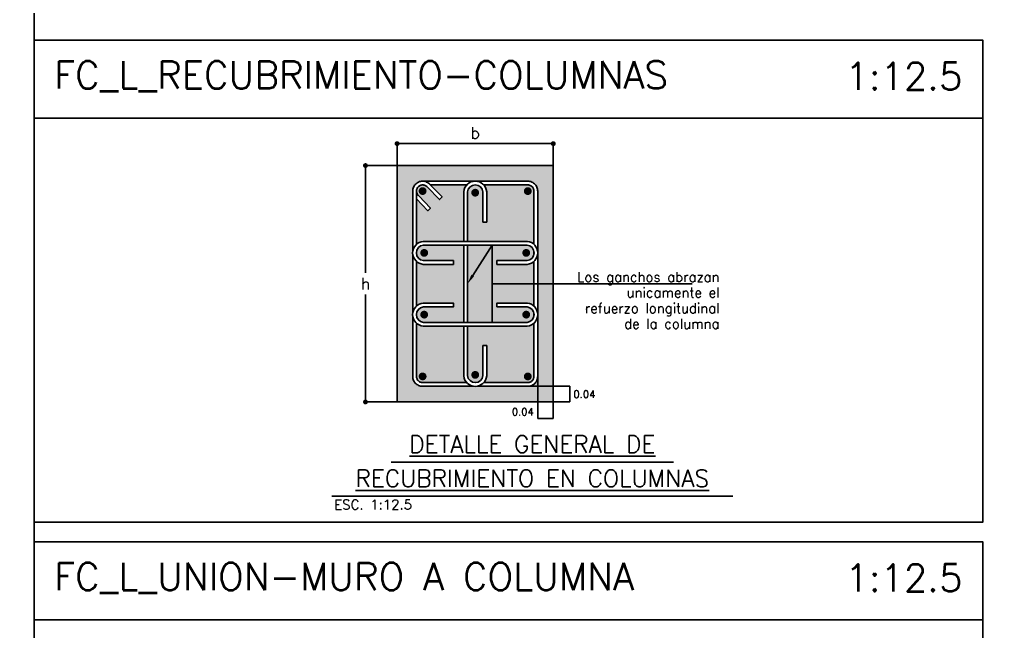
# Model space of a CAD drawing. Header units: millimetres. Extents: x -103 to 209, y -46 to 105.
# Drawn here: x 26.518 to 29.031, y -37.618 to -36.052 of the extents above; entities that cross this region are included whole.
import ezdxf
from ezdxf import colors
from ezdxf.entities.mleader import LeaderData, LeaderLine
from ezdxf.enums import TextEntityAlignment as Align
from ezdxf.math import Vec2, Vec3

# ---------------------------------------------------------------- set-up
doc = ezdxf.new("R2010")
doc.units = ezdxf.units.MM
doc.header["$LTSCALE"] = 0.01
doc.header["$PDMODE"] = 3
for name, color, linetype in [('FC_BORDES', 4, 'Continuous'), ('FC_COTAS', 1, 'Continuous'), ('FC_COTAS @ 12.5', 1, 'Continuous'), ('FC_COTAS @ 25', 1, 'Continuous'), ('FC_HATCH 254', 254, 'Continuous'), ('FC_R-200', 5, 'Continuous'), ('FC_R-80', 11, 'Continuous'), ('FC_REFUERZO 2', 1, 'Continuous')]:
    doc.layers.add(name, color=color, linetype=linetype)
doc.layers.add('FC_HOJA', color=230, linetype='Continuous', plot=False)
doc.layers.add('FC_HOJA @ 20', color=230, linetype='Continuous', plot=False)
doc.styles.add('FC_TEXT', font='romans.shx', dxfattribs={"height": 0.002})
doc.styles.add('FC_TEXT1', font='romans.shx')
doc.dimstyles.new('FC_COTAS', dxfattribs={"dimtxt": 0.0015, "dimasz": 0.001, "dimexe": 0, "dimexo": 0, "dimgap": 0.001, "dimtad": 1, "dimtih": 1, "dimtoh": 1, "dimzin": 0, "dimdsep": 46, "dimtxsty": 'FC_TEXT1', "dimblk": 'DOT', "dimcen": 0.09, "dimclrd": 256, "dimclre": 256, "dimclrt": 256, "dimadec": 0, "dimazin": 0, "dimtfac": 1, "dimtix": 1, "dimtmove": 2, "dimatfit": 3, "dimfxl": 1.002, "dimtolj": 1, "dimtzin": 0, "dimlwd": -1, "dimarcsym": 0})

# ---------------------------------------------------------------- blocks, each defined once
blk = doc.blocks.new('*U123')
at = {"color": 0, "ltscale": 1.5}
blk.add_lwpolyline([(-0.1148, -0.0096), (-0.1148, -0.0096)], dxfattribs=at)
blk.add_wipeout([(-0.1328, 0), (0.1347, 0), (0.1373, -0.0001), (0.1399, -0.0006), (0.1425, -0.0012), (0.145, -0.0022), (0.1473, -0.0034), (0.1496, -0.0048), (0.1516, -0.0065), (0.1535, -0.0084), (0.1552, -0.0104), (0.1566, -0.0127), (0.1578, -0.015), (0.1588, -0.0175), (0.1594, -0.0201), (0.1599, -0.0227), (0.16, -0.0253), (0.16, -0.4996), (0.1599, -0.5023), (0.1594, -0.5049), (0.1588, -0.5075), (0.1578, -0.51), (0.1566, -0.5123), (0.1552, -0.5145), (0.1535, -0.5166), (0.1516, -0.5185), (0.1496, -0.5201), (0.1473, -0.5216), (0.145, -0.5228), (0.1425, -0.5237), (0.1399, -0.5244), (0.1373, -0.5248), (0.1347, -0.525), (-0.1347, -0.525), (-0.1373, -0.5248), (-0.1399, -0.5244), (-0.1425, -0.5237), (-0.145, -0.5228), (-0.1473, -0.5216), (-0.1496, -0.5201), (-0.1516, -0.5185), (-0.1535, -0.5166), (-0.1552, -0.5145), (-0.1566, -0.5123), (-0.1578, -0.51), (-0.1588, -0.5075), (-0.1594, -0.5049), (-0.1599, -0.5023), (-0.16, -0.4996), (-0.16, -0.0253), (-0.1599, -0.0227), (-0.1594, -0.0201), (-0.1588, -0.0175), (-0.1578, -0.015), (-0.1566, -0.0127), (-0.1552, -0.0104), (-0.1535, -0.0084), (-0.1516, -0.0065), (-0.1496, -0.0048), (-0.1473, -0.0034), (-0.145, -0.0022), (-0.1425, -0.0012), (-0.1399, -0.0006), (-0.1373, -0.0001), (-0.1347, 0), (-0.132, -0.0001), (-0.1294, -0.0006), (-0.1268, -0.0012), (-0.1244, -0.0022), (-0.122, -0.0034), (-0.1198, -0.0048), (-0.1184, -0.006), (-0.085, -0.0403), (-0.0918, -0.047), (-0.123, -0.0148), (-0.1241, -0.0137), (-0.1254, -0.0126), (-0.1268, -0.0117), (-0.1283, -0.011), (-0.1298, -0.0104), (-0.1314, -0.01), (-0.133, -0.0097), (-0.1347, -0.0096), (-0.1363, -0.0097), (-0.1379, -0.01), (-0.1395, -0.0104), (-0.1411, -0.011), (-0.1425, -0.0117), (-0.1439, -0.0126), (-0.1452, -0.0137), (-0.1463, -0.0148), (-0.1474, -0.0161), (-0.1483, -0.0175), (-0.149, -0.0189), (-0.1496, -0.0205), (-0.15, -0.0221), (-0.1503, -0.0237), (-0.1504, -0.0253), (-0.1503, -0.027), (-0.15, -0.0286), (-0.1496, -0.0302), (-0.149, -0.0317), (-0.1483, -0.0332), (-0.1474, -0.0346), (-0.1463, -0.0359), (-0.1452, -0.037), (-0.1441, -0.0379), (-0.1145, -0.0691), (-0.1215, -0.0757), (-0.1504, -0.0452), (-0.1504, -0.4996), (-0.1503, -0.5013), (-0.15, -0.5029), (-0.1496, -0.5045), (-0.149, -0.506), (-0.1483, -0.5075), (-0.1474, -0.5089), (-0.1463, -0.5102), (-0.1452, -0.5113), (-0.1439, -0.5124), (-0.1425, -0.5133), (-0.1411, -0.514), (-0.1395, -0.5146), (-0.1379, -0.515), (-0.1363, -0.5153), (-0.1347, -0.5154), (0.1347, -0.5154), (0.1363, -0.5153), (0.1379, -0.515), (0.1395, -0.5146), (0.1411, -0.514), (0.1425, -0.5133), (0.1439, -0.5124), (0.1452, -0.5113), (0.1463, -0.5102), (0.1474, -0.5089), (0.1483, -0.5075), (0.149, -0.506), (0.1496, -0.5045), (0.15, -0.5029), (0.1503, -0.5013), (0.1504, -0.4996), (0.1504, -0.0253), (0.1503, -0.0237), (0.15, -0.0221), (0.1496, -0.0205), (0.149, -0.0189), (0.1483, -0.0175), (0.1474, -0.0161), (0.1463, -0.0148), (0.1452, -0.0137), (0.1439, -0.0126), (0.1425, -0.0117), (0.1411, -0.011), (0.1395, -0.0104), (0.1379, -0.01), (0.1363, -0.0097), (0.1357, -0.0097), (-0.1146, -0.0097), (-0.1183, -0.0059), (-0.1197, -0.0048), (-0.1219, -0.0033), (-0.1243, -0.0021), (-0.1268, -0.0011), (-0.1294, -0.0005), (-0.132, 0)], dxfattribs=at)
blk.add_lwpolyline([(-0.1328, 0), (0.1347, 0), (0.1373, -0.0001), (0.1399, -0.0006), (0.1425, -0.0012), (0.145, -0.0022), (0.1473, -0.0034), (0.1496, -0.0048), (0.1516, -0.0065), (0.1535, -0.0084), (0.1552, -0.0104), (0.1566, -0.0127), (0.1578, -0.015), (0.1588, -0.0175), (0.1594, -0.0201), (0.1599, -0.0227), (0.16, -0.0253), (0.16, -0.4996), (0.1599, -0.5023), (0.1594, -0.5049), (0.1588, -0.5075), (0.1578, -0.51), (0.1566, -0.5123), (0.1552, -0.5145), (0.1535, -0.5166), (0.1516, -0.5185), (0.1496, -0.5201), (0.1473, -0.5216), (0.145, -0.5228), (0.1425, -0.5237), (0.1399, -0.5244), (0.1373, -0.5248), (0.1347, -0.525), (-0.1347, -0.525), (-0.1373, -0.5248), (-0.1399, -0.5244), (-0.1425, -0.5237), (-0.145, -0.5228), (-0.1473, -0.5216), (-0.1496, -0.5201), (-0.1516, -0.5185), (-0.1535, -0.5166), (-0.1552, -0.5145), (-0.1566, -0.5123), (-0.1578, -0.51), (-0.1588, -0.5075), (-0.1594, -0.5049), (-0.1599, -0.5023), (-0.16, -0.4996), (-0.16, -0.0253), (-0.1599, -0.0227), (-0.1594, -0.0201), (-0.1588, -0.0175), (-0.1578, -0.015), (-0.1566, -0.0127), (-0.1552, -0.0104), (-0.1535, -0.0084), (-0.1516, -0.0065), (-0.1496, -0.0048), (-0.1473, -0.0034), (-0.145, -0.0022), (-0.1425, -0.0012), (-0.1399, -0.0006), (-0.1373, -0.0001), (-0.1347, 0), (-0.132, -0.0001), (-0.1294, -0.0006), (-0.1268, -0.0012), (-0.1244, -0.0022), (-0.122, -0.0034), (-0.1198, -0.0048), (-0.1184, -0.006), (-0.085, -0.0403), (-0.0918, -0.047), (-0.123, -0.0148), (-0.1241, -0.0137), (-0.1254, -0.0126), (-0.1268, -0.0117), (-0.1283, -0.011), (-0.1298, -0.0104), (-0.1314, -0.01), (-0.133, -0.0097), (-0.1347, -0.0096), (-0.1363, -0.0097), (-0.1379, -0.01), (-0.1395, -0.0104), (-0.1411, -0.011), (-0.1425, -0.0117), (-0.1439, -0.0126), (-0.1452, -0.0137), (-0.1463, -0.0148), (-0.1474, -0.0161), (-0.1483, -0.0175), (-0.149, -0.0189), (-0.1496, -0.0205), (-0.15, -0.0221), (-0.1503, -0.0237), (-0.1504, -0.0253), (-0.1503, -0.027), (-0.15, -0.0286), (-0.1496, -0.0302), (-0.149, -0.0317), (-0.1483, -0.0332), (-0.1474, -0.0346), (-0.1463, -0.0359), (-0.1452, -0.037), (-0.1441, -0.0379), (-0.1145, -0.0691), (-0.1215, -0.0757), (-0.1504, -0.0452), (-0.1504, -0.4996), (-0.1503, -0.5013), (-0.15, -0.5029), (-0.1496, -0.5045), (-0.149, -0.506), (-0.1483, -0.5075), (-0.1474, -0.5089), (-0.1463, -0.5102), (-0.1452, -0.5113), (-0.1439, -0.5124), (-0.1425, -0.5133), (-0.1411, -0.514), (-0.1395, -0.5146), (-0.1379, -0.515), (-0.1363, -0.5153), (-0.1347, -0.5154), (0.1347, -0.5154), (0.1363, -0.5153), (0.1379, -0.515), (0.1395, -0.5146), (0.1411, -0.514), (0.1425, -0.5133), (0.1439, -0.5124), (0.1452, -0.5113), (0.1463, -0.5102), (0.1474, -0.5089), (0.1483, -0.5075), (0.149, -0.506), (0.1496, -0.5045), (0.15, -0.5029), (0.1503, -0.5013), (0.1504, -0.4996), (0.1504, -0.0253), (0.1503, -0.0237), (0.15, -0.0221), (0.1496, -0.0205), (0.149, -0.0189), (0.1483, -0.0175), (0.1474, -0.0161), (0.1463, -0.0148), (0.1452, -0.0137), (0.1439, -0.0126), (0.1425, -0.0117), (0.1411, -0.011), (0.1395, -0.0104), (0.1379, -0.01), (0.1363, -0.0097), (0.1357, -0.0097), (-0.1146, -0.0097), (-0.1183, -0.0059), (-0.1197, -0.0048), (-0.1219, -0.0033), (-0.1243, -0.0021), (-0.1268, -0.0011), (-0.1294, -0.0005), (-0.132, 0)], close=True, dxfattribs=at)
blk.add_lwpolyline([(-0.1504, -0.0452), (-0.1504, -0.0253)], dxfattribs=at)
blk = doc.blocks.new('*U114')
at = {"layer": 'FC_R-200', "color": 4, "ltscale": 1.5}
for points in [[(-0.02893, 0), (0.02893, 0)], [(-0.0411, -0.007), (0.0411, -0.007)]]:
    blk.add_lwpolyline(points, dxfattribs=at)
at = {"layer": 'FC_R-200', "ltscale": 1.5, "style": 'FC_TEXT1'}
for tag, p in [('%%UTÍTULO', (0, 0.00366)), ('%%UTÍTULO1', (0, -0.00334))]:
    blk.add_attdef(tag, text='', height=0.0035, dxfattribs=at).set_placement(p, align=Align.MIDDLE_CENTER)
at = {"layer": 'FC_R-80', "ltscale": 1.5, "style": 'FC_TEXT1'}
blk.add_attdef('ESCALA', text='', height=0.002, dxfattribs=at).set_placement((-0.04058, -0.0087), align=Align.MIDDLE_LEFT)
blk = doc.blocks.new('_Dot')
at = {"color": 0, "linetype": 'ByBlock', "lineweight": -2}
blk.add_line((-0.5, 0), (-1, 0), dxfattribs=at)
at = {"color": 0, "linetype": 'ByBlock', "const_width": 0.5}
blk.add_lwpolyline([(-0.25, 0, 1), (0.25, 0, 1)], format="xyb", close=True, dxfattribs=at)
blk = doc.blocks.new('*D144')
at = {"layer": 'Defpoints', "color": 0, "transparency": 16777216}
for p in [(27.4841, -36.3695), (27.4841, -36.4256), (27.8841, -36.4256)]:
    blk.add_point(p, dxfattribs=at)
at = {"layer": 'FC_COTAS', "lineweight": -2, "transparency": 16777216}
for p, q in [((27.4841, -36.4256), (27.4841, -36.3695)), ((27.8841, -36.4256), (27.8841, -36.3695))]:
    blk.add_line(p, q, dxfattribs=at)
at = {"layer": 'FC_COTAS', "transparency": 16777216}
blk.add_line((27.8716, -36.3695), (27.4966, -36.3695), dxfattribs=at)
at = {"layer": 'FC_COTAS', "transparency": 16777216, "xscale": 0.0125, "yscale": 0.0125, "zscale": 0.0125, "rotation": 180}
blk.add_blockref('_Dot', (27.4841, -36.3695), dxfattribs=at)
at = {"layer": 'FC_COTAS', "transparency": 16777216, "xscale": 0.0125, "yscale": 0.0125, "zscale": 0.0125}
blk.add_blockref('_Dot', (27.8841, -36.3695), dxfattribs=at)
at = {"layer": 'FC_COTAS', "transparency": 16777216, "insert": (27.6841, -36.342), "char_height": 0.01875, "attachment_point": 5, "style": 'FC_TEXT1'}
blk.add_mtext('\\A1;{\\H1.6x;\\C11;b}', dxfattribs=at)
blk = doc.blocks.new('*D145')
at = {"layer": 'Defpoints', "color": 0, "transparency": 16777216}
for p in [(27.4841, -36.4256), (27.4032, -37.0305), (27.4841, -37.0305)]:
    blk.add_point(p, dxfattribs=at)
at = {"layer": 'FC_COTAS', "lineweight": -2, "transparency": 16777216}
for p, q in [((27.4841, -36.4256), (27.4032, -36.4256)), ((27.4841, -37.0305), (27.4032, -37.0305))]:
    blk.add_line(p, q, dxfattribs=at)
at = {"layer": 'FC_COTAS', "transparency": 16777216}
for p, q in [((27.4032, -36.4381), (27.4032, -36.7005)), ((27.4032, -37.018), (27.4032, -36.7555))]:
    blk.add_line(p, q, dxfattribs=at)
at = {"layer": 'FC_COTAS', "transparency": 16777216, "xscale": 0.0125, "yscale": 0.0125, "zscale": 0.0125}
for p, rotation in [((27.4032, -36.4256), 90), ((27.4032, -37.0305), 270)]:
    blk.add_blockref('_Dot', p, dxfattribs=dict(at, rotation=rotation))
at = {"layer": 'FC_COTAS', "transparency": 16777216, "insert": (27.4032, -36.728), "char_height": 0.01875, "attachment_point": 5, "style": 'FC_TEXT1'}
blk.add_mtext('\\A1;{\\H1.6x;\\C11;h}', dxfattribs=at)
blk = doc.blocks.new('*D146')
at = {"layer": 'Defpoints', "color": 0, "transparency": 16777216}
for p in [(27.8441, -36.9652), (27.8841, -37.0305), (27.8441, -37.0732)]:
    blk.add_point(p, dxfattribs=at)
at = {"layer": 'FC_COTAS', "lineweight": -2, "transparency": 16777216}
for p, q in [((27.8441, -36.9652), (27.8441, -37.0732)), ((27.8841, -37.0305), (27.8841, -37.0732))]:
    blk.add_line(p, q, dxfattribs=at)
at = {"layer": 'FC_COTAS', "transparency": 16777216}
blk.add_line((27.8841, -37.0732), (27.8441, -37.0732), dxfattribs=at)
at = {"layer": 'FC_COTAS', "transparency": 16777216, "insert": (27.806, -37.0555), "char_height": 0.01875, "attachment_point": 5, "style": 'FC_TEXT1'}
blk.add_mtext('\\A1;0.04', dxfattribs=at)
blk = doc.blocks.new('*D147')
at = {"layer": 'Defpoints', "color": 0, "transparency": 16777216}
for p in [(27.8188, -36.9905), (27.9266, -36.9905), (27.8841, -37.0305)]:
    blk.add_point(p, dxfattribs=at)
at = {"layer": 'FC_COTAS', "lineweight": -2, "transparency": 16777216}
for p, q in [((27.8188, -36.9905), (27.9266, -36.9905)), ((27.8841, -37.0305), (27.9266, -37.0305))]:
    blk.add_line(p, q, dxfattribs=at)
at = {"layer": 'FC_COTAS', "transparency": 16777216}
blk.add_line((27.9266, -37.0305), (27.9266, -36.9905), dxfattribs=at)
at = {"layer": 'FC_COTAS', "transparency": 16777216, "insert": (27.9637, -37.0105), "char_height": 0.01875, "attachment_point": 5, "style": 'FC_TEXT1'}
blk.add_mtext('\\A1;0.04', dxfattribs=at)
blk = doc.blocks.new('*U129')
at = {"color": 0, "lineweight": -2}
blk.add_wipeout([(0.0294, -0.3912), (0.0294, -0.4696), (0.0285, -0.4738), (0.0274, -0.4773), (0.0258, -0.4806), (0.0237, -0.4837), (0.0213, -0.4866), (0.0186, -0.4891), (0.0156, -0.4913), (0.0123, -0.493), (0.0089, -0.4943), (0.0053, -0.4952), (0.0016, -0.4957), (-0.0021, -0.4956), (-0.0058, -0.4951), (-0.0094, -0.4942), (-0.0128, -0.4928), (-0.0161, -0.491), (-0.019, -0.4888), (-0.0217, -0.4862), (-0.0241, -0.4833), (-0.026, -0.4802), (-0.0276, -0.4768), (-0.0287, -0.4732), (-0.0294, -0.4694), (-0.0294, 0.0032), (-0.0287, 0.0071), (-0.0276, 0.0106), (-0.026, 0.014), (-0.0241, 0.0171), (-0.0217, 0.02), (-0.019, 0.0226), (-0.0161, 0.0248), (-0.0128, 0.0266), (-0.0094, 0.028), (-0.0058, 0.029), (-0.0021, 0.0295), (0.0016, 0.0295), (0.0053, 0.0291), (0.0089, 0.0282), (0.0123, 0.0268), (0.0156, 0.0251), (0.0186, 0.0229), (0.0213, 0.0204), (0.0237, 0.0176), (0.0258, 0.0145), (0.0274, 0.0111), (0.0285, 0.0076), (0.0293, 0.004), (0.0294, 0.0026), (0.0294, -0.075), (0.0198, -0.075), (0.0198, 0.0022), (0.0197, 0.0027), (0.0193, 0.0051), (0.0185, 0.0075), (0.0174, 0.0098), (0.016, 0.0119), (0.0144, 0.0138), (0.0126, 0.0155), (0.0105, 0.0169), (0.0083, 0.0181), (0.006, 0.019), (0.0036, 0.0196), (0.0011, 0.0199), (-0.0014, 0.0199), (-0.0039, 0.0195), (-0.0063, 0.0189), (-0.0086, 0.0179), (-0.0108, 0.0167), (-0.0128, 0.0152), (-0.0146, 0.0135), (-0.0162, 0.0116), (-0.0175, 0.0094), (-0.0186, 0.0072), (-0.0193, 0.0048), (-0.0198, 0.0024), (-0.0198, -0.4685), (-0.0193, -0.4709), (-0.0186, -0.4733), (-0.0175, -0.4756), (-0.0162, -0.4777), (-0.0146, -0.4797), (-0.0128, -0.4814), (-0.0108, -0.4829), (-0.0086, -0.4841), (-0.0063, -0.4851), (-0.0039, -0.4857), (-0.0014, -0.486), (0.0011, -0.4861), (0.0036, -0.4858), (0.006, -0.4852), (0.0083, -0.4843), (0.0105, -0.4831), (0.0126, -0.4816), (0.0144, -0.4799), (0.016, -0.478), (0.0174, -0.4759), (0.0185, -0.4737), (0.0193, -0.4713), (0.0198, -0.4687), (0.0198, -0.3912)], dxfattribs=at)
blk.add_lwpolyline([(0.0198, -0.3912), (0.0198, -0.4682, -0.900773), (-0.0198, -0.4682), (-0.0198, 0.0021, -0.900773), (0.0198, 0.0021), (0.0198, -0.075), (0.0294, -0.075), (0.0294, 0.0025, 0.917819), (-0.0294, 0.0025), (-0.0294, -0.4687), (-0.0294, -0.4687, 0.917819), (0.0294, -0.4687), (0.0294, -0.3912)], format="xyb", close=True, dxfattribs=at)
blk = doc.blocks.new('*U130')
at = {"color": 0, "lineweight": -2}
blk.add_wipeout([(0.1863, -0.0294), (0.2648, -0.0294), (0.2689, -0.0285), (0.2724, -0.0274), (0.2758, -0.0258), (0.2789, -0.0237), (0.2817, -0.0213), (0.2843, -0.0186), (0.2864, -0.0156), (0.2882, -0.0123), (0.2895, -0.0089), (0.2904, -0.0053), (0.2908, -0.0016), (0.2908, 0.0021), (0.2903, 0.0058), (0.2893, 0.0094), (0.2879, 0.0128), (0.2861, 0.0161), (0.2839, 0.019), (0.2813, 0.0217), (0.2785, 0.0241), (0.2753, 0.026), (0.2719, 0.0276), (0.2684, 0.0287), (0.2646, 0.0294), (-0.0032, 0.0294), (-0.0071, 0.0287), (-0.0106, 0.0276), (-0.014, 0.026), (-0.0171, 0.0241), (-0.02, 0.0217), (-0.0226, 0.019), (-0.0248, 0.0161), (-0.0266, 0.0128), (-0.028, 0.0094), (-0.029, 0.0058), (-0.0295, 0.0021), (-0.0295, -0.0016), (-0.0291, -0.0053), (-0.0282, -0.0089), (-0.0268, -0.0123), (-0.0251, -0.0156), (-0.0229, -0.0186), (-0.0204, -0.0213), (-0.0176, -0.0237), (-0.0145, -0.0258), (-0.0111, -0.0274), (-0.0076, -0.0285), (-0.004, -0.0293), (-0.0026, -0.0294), (0.075, -0.0294), (0.075, -0.0198), (-0.0022, -0.0198), (-0.0027, -0.0197), (-0.0051, -0.0193), (-0.0075, -0.0185), (-0.0098, -0.0174), (-0.0119, -0.016), (-0.0138, -0.0144), (-0.0155, -0.0126), (-0.0169, -0.0105), (-0.0181, -0.0083), (-0.019, -0.006), (-0.0196, -0.0036), (-0.0199, -0.0011), (-0.0199, 0.0014), (-0.0195, 0.0039), (-0.0189, 0.0063), (-0.0179, 0.0086), (-0.0167, 0.0108), (-0.0152, 0.0128), (-0.0135, 0.0146), (-0.0116, 0.0162), (-0.0094, 0.0175), (-0.0072, 0.0186), (-0.0048, 0.0193), (-0.0024, 0.0198), (0.2637, 0.0198), (0.2661, 0.0193), (0.2685, 0.0186), (0.2708, 0.0175), (0.2729, 0.0162), (0.2748, 0.0146), (0.2766, 0.0128), (0.278, 0.0108), (0.2793, 0.0086), (0.2802, 0.0063), (0.2809, 0.0039), (0.2812, 0.0014), (0.2812, -0.0011), (0.2809, -0.0036), (0.2803, -0.006), (0.2794, -0.0083), (0.2782, -0.0105), (0.2768, -0.0126), (0.2751, -0.0144), (0.2732, -0.016), (0.2711, -0.0174), (0.2688, -0.0185), (0.2665, -0.0193), (0.2638, -0.0198), (0.1863, -0.0198)], dxfattribs=at)
blk.add_lwpolyline([(0.1863, -0.0198), (0.2634, -0.0198, 0.900773), (0.2634, 0.0198), (-0.0021, 0.0198, 0.900773), (-0.0021, -0.0198), (0.075, -0.0198), (0.075, -0.0294), (-0.0025, -0.0294, -0.917819), (-0.0025, 0.0294), (0.2638, 0.0294), (0.2638, 0.0294, -0.917819), (0.2638, -0.0294), (0.1863, -0.0294)], format="xyb", close=True, dxfattribs=at)
blk = doc.blocks.new('*U131')
at = {"color": 0, "lineweight": -2}
blk.add_wipeout([(0.1863, 0.0294), (0.2648, 0.0294), (0.2689, 0.0285), (0.2724, 0.0274), (0.2758, 0.0258), (0.2789, 0.0237), (0.2817, 0.0213), (0.2843, 0.0186), (0.2864, 0.0156), (0.2882, 0.0123), (0.2895, 0.0089), (0.2904, 0.0053), (0.2908, 0.0016), (0.2908, -0.0021), (0.2903, -0.0058), (0.2893, -0.0094), (0.2879, -0.0128), (0.2861, -0.0161), (0.2839, -0.019), (0.2813, -0.0217), (0.2785, -0.0241), (0.2753, -0.026), (0.2719, -0.0276), (0.2684, -0.0287), (0.2646, -0.0294), (-0.0032, -0.0294), (-0.0071, -0.0287), (-0.0106, -0.0276), (-0.014, -0.026), (-0.0171, -0.0241), (-0.02, -0.0217), (-0.0226, -0.019), (-0.0248, -0.0161), (-0.0266, -0.0128), (-0.028, -0.0094), (-0.029, -0.0058), (-0.0295, -0.0021), (-0.0295, 0.0016), (-0.0291, 0.0053), (-0.0282, 0.0089), (-0.0268, 0.0123), (-0.0251, 0.0156), (-0.0229, 0.0186), (-0.0204, 0.0213), (-0.0176, 0.0237), (-0.0145, 0.0258), (-0.0111, 0.0274), (-0.0076, 0.0285), (-0.004, 0.0293), (-0.0026, 0.0294), (0.075, 0.0294), (0.075, 0.0198), (-0.0022, 0.0198), (-0.0027, 0.0197), (-0.0051, 0.0193), (-0.0075, 0.0185), (-0.0098, 0.0174), (-0.0119, 0.016), (-0.0138, 0.0144), (-0.0155, 0.0126), (-0.0169, 0.0105), (-0.0181, 0.0083), (-0.019, 0.006), (-0.0196, 0.0036), (-0.0199, 0.0011), (-0.0199, -0.0014), (-0.0195, -0.0039), (-0.0189, -0.0063), (-0.0179, -0.0086), (-0.0167, -0.0108), (-0.0152, -0.0128), (-0.0135, -0.0146), (-0.0116, -0.0162), (-0.0094, -0.0175), (-0.0072, -0.0186), (-0.0048, -0.0193), (-0.0024, -0.0198), (0.2637, -0.0198), (0.2661, -0.0193), (0.2685, -0.0186), (0.2708, -0.0175), (0.2729, -0.0162), (0.2748, -0.0146), (0.2766, -0.0128), (0.278, -0.0108), (0.2793, -0.0086), (0.2802, -0.0063), (0.2809, -0.0039), (0.2812, -0.0014), (0.2812, 0.0011), (0.2809, 0.0036), (0.2803, 0.006), (0.2794, 0.0083), (0.2782, 0.0105), (0.2768, 0.0126), (0.2751, 0.0144), (0.2732, 0.016), (0.2711, 0.0174), (0.2688, 0.0185), (0.2665, 0.0193), (0.2638, 0.0198), (0.1863, 0.0198)], dxfattribs=at)
blk.add_lwpolyline([(0.1863, 0.0198), (0.2634, 0.0198, -0.900773), (0.2634, -0.0198), (-0.0021, -0.0198, -0.900773), (-0.0021, 0.0198), (0.075, 0.0198), (0.075, 0.0294), (-0.0025, 0.0294, 0.917819), (-0.0025, -0.0294), (0.2638, -0.0294), (0.2638, -0.0294, 0.917819), (0.2638, 0.0294), (0.1863, 0.0294)], format="xyb", close=True, dxfattribs=at)

msp = doc.modelspace()

# ---------------------------------------------------------------- hatches: boundary and pattern name
at = {"layer": 'FC_HATCH 254'}
h = msp.add_hatch(color=256, dxfattribs=at)
h.dxf.hatch_style = 1
h.paths.add_polyline_path([(27.48415, -36.42555), (27.88415, -36.42555), (27.88415, -37.03054), (27.48415, -37.03054)])

# ---------------------------------------------------------------- linework, layer by layer
at = {"layer": 'FC_HOJA', "ltscale": 0.6}
for points in [[(19.93174, -33.5134), (26.55502, -33.5134), (26.55502, -38.75488), (19.93174, -38.75488)], [(26.55502, -37.3883), (28.98371, -37.3883), (28.98371, -38.75488), (26.55502, -38.75488)]]:
    msp.add_lwpolyline(points, close=True, dxfattribs=at)
for points in [[(26.55502, -36.30461), (28.98371, -36.30461)], [(26.55502, -37.5883), (28.98371, -37.5883)]]:
    msp.add_lwpolyline(points, dxfattribs=at)

# ---------------------------------------------------------------- block references
at = {"layer": 'FC_R-200', "xscale": 12.5, "yscale": 12.5, "zscale": 12.5}
msp.add_blockref('*U114', (27.83049, -37.18439), dxfattribs=at).add_auto_attribs({'%%UTÍTULO': '%%UDETALLE GENERAL DE', '%%UTÍTULO1': '%%URECUBRIMIENTO EN COLUMNAS', 'ESCALA': 'ESC. 1:12.5'})

# ---------------------------------------------------------------- texts
at = {"layer": 'FC_HOJA @ 20', "char_height": 0.07, "style": 'FC_TEXT'}
for s, insert, attachment_point in [('FC_L_RECUBRIMIENTO-COLUMNAS', (26.60559, -36.19715), 4), ('1:12.5', (28.93176, -36.19715), 6), ('FC_L_UNION-MURO A COLUMNA', (26.60559, -37.48084), 4), ('1:12.5', (28.93176, -37.48084), 6)]:
    msp.add_mtext(s, dxfattribs=dict(at, insert=insert, attachment_point=attachment_point))

# ---------------------------------------------------------------- dimensions: what is measured, and where the dimension line sits
at = {"layer": 'FC_COTAS @ 12.5'}
dim = msp.add_linear_dim(base=(27.48415, -36.36955), p1=(27.88415, -36.42555), p2=(27.48415, -36.42555), text='{\\H1.6x;\\C11;b}', dimstyle='FC_COTAS', override={"dimscale": 12.5, "dimtix": 1, "dimtofl": 1, "dimtmove": 2, "dimatfit": 1}, dxfattribs=at)
dim.commit()
dim.dimension.update_dxf_attribs({"geometry": '*D144', "text_midpoint": (27.68415, -36.34205)})
dim = msp.add_linear_dim(base=(27.40317, -37.03054), p1=(27.48415, -36.42555), p2=(27.48415, -37.03054), angle=90, text='{\\H1.6x;\\C11;h}', dimstyle='FC_COTAS', override={"dimscale": 12.5, "dimtix": 1, "dimtofl": 1, "dimtmove": 2, "dimatfit": 1}, dxfattribs=at)
dim.commit()
dim.dimension.update_dxf_attribs({"geometry": '*D145', "text_midpoint": (27.40317, -36.72805)})

# ---------------------------------------------------------------- leaders
at = {"layer": 'FC_COTAS @ 25', "ltscale": 0.6}
ml = msp.add_multileader_mtext('Standard', dxfattribs=at)
ml.set_content('#3 a 0.35 L=Continua con traslapos alternados de 0.55', color=11, style='FC_TEXT1')
ml.set_leader_properties()
ml.build(insert=Vec2(0, 0))
ml.multileader.update_dxf_attribs({"text_left_attachment_type": 6, "text_right_attachment_type": 6, "dogleg_length": 0.008, "arrow_head_size": 0.05, "scale": 25})
ctx = ml.context
ctx.base_point, ctx.scale, ctx.char_height, ctx.arrow_head_size, ctx.landing_gap_size, ctx.plane_origin = Vec3(31.56614, -37.26989), 25, 0.05, 0.05, 0.025, Vec3(31.36614, -37.59056)
ctx.left_attachment, ctx.right_attachment, ctx.text_align_type = 6, 6, 2
notes = []
notes.append((ctx, [(0, (1, 1, 0), (31.36614, -37.26989), (1, 0), 0.2, [(0, [(31.36614, -37.59056)], 0, [])])]))
ctx.mtext.insert, ctx.mtext.width, ctx.mtext.alignment, ctx.mtext.line_spacing_style, ctx.mtext.flow_direction = Vec3(32.31971, -37.20989), 0.7362143, 3, 2, 5
ml = msp.add_multileader_mtext('Standard', dxfattribs=at)
ml.set_content('Vástago muro de contención', color=11, style='FC_TEXT1')
ml.set_leader_properties()
ml.build(insert=Vec2(0, 0))
ml.multileader.update_dxf_attribs({"text_left_attachment_type": 6, "text_right_attachment_type": 6, "dogleg_length": 0.008, "arrow_head_size": 0.05, "scale": 25})
ctx = ml.context
ctx.base_point, ctx.scale, ctx.char_height, ctx.arrow_head_size, ctx.landing_gap_size, ctx.plane_origin = Vec3(30.70585, -37.26989), 25, 0.05, 0.05, 0.025, Vec3(30.69042, -37.59056)
ctx.left_attachment, ctx.right_attachment, ctx.text_align_type = 6, 6, 2
notes.append((ctx, [(0, (1, 1, 0), (30.69042, -37.26989), (1, 0), 0.01543, [(0, [(30.69042, -37.55806)], 0, [])])]))
ctx.mtext.insert, ctx.mtext.width, ctx.mtext.alignment, ctx.mtext.line_spacing_style, ctx.mtext.flow_direction = Vec3(31.25704, -37.20989), 0.5314524, 3, 2, 5
for ctx, leaders in notes:
    for number, flags, end, landing, length, lines in leaders:
        leader = LeaderData()
        leader.index, (leader.has_last_leader_line, leader.has_dogleg_vector, leader.attachment_direction) = number, flags
        leader.last_leader_point, leader.dogleg_vector, leader.dogleg_length = Vec3(end), Vec3(landing), length
        for number, points, colour, breaks in lines:
            line = LeaderLine()
            line.index, line.vertices, line.color, line.breaks = number, Vec3.list(points), colors.encode_raw_color(colour), breaks
            leader.lines.append(line)
        ctx.leaders.append(leader)

# ---------------------------------------------------------------- next in the draw order: block references
at = {"layer": 'FC_REFUERZO 2'}
msp.add_blockref('*U123', (27.68415, -36.46555), dxfattribs=at)

# ---------------------------------------------------------------- next in the draw order: linework, layer by layer
at = {"layer": 'FC_BORDES'}
msp.add_lwpolyline([(27.48415, -36.42555), (27.88415, -36.42555), (27.88415, -37.03054), (27.48415, -37.03054)], close=True, dxfattribs=at)
at = {"layer": 'FC_HOJA', "ltscale": 0.6}
msp.add_lwpolyline([(26.55502, -36.10461), (28.98371, -36.10461), (28.98371, -37.3383), (26.55502, -37.3383)], close=True, dxfattribs=at)
at = {"layer": 'FC_REFUERZO 2', "const_width": 0.01}
for points in [[(27.54449, -36.49089, 1), (27.55449, -36.49089, 1)], [(27.67915, -36.49504, 1), (27.68915, -36.49504, 1)], [(27.82381, -36.49089, -1), (27.81381, -36.49089, -1)], [(27.54849, -36.649, 1), (27.55849, -36.649, 1)], [(27.81981, -36.649, -1), (27.80981, -36.649, -1)], [(27.54849, -36.8071, 1), (27.55849, -36.8071, 1)], [(27.81981, -36.8071, -1), (27.80981, -36.8071, -1)], [(27.67915, -36.9612, -1), (27.68915, -36.9612, -1)], [(27.54449, -36.9652, -1), (27.55449, -36.9652, -1)], [(27.82381, -36.9652, 1), (27.81381, -36.9652, 1)]]:
    msp.add_lwpolyline(points, format="xyb", close=True, dxfattribs=at)

# ---------------------------------------------------------------- next in the draw order: dimensions: what is measured, and where the dimension line sits
at = {"layer": 'FC_COTAS @ 12.5'}
dim = msp.add_linear_dim(base=(27.84415, -37.07317), p1=(27.88415, -37.03054), p2=(27.84415, -36.9652), dimstyle='FC_COTAS', override={"dimscale": 12.5, "dimtix": 1, "dimtofl": 1, "dimtmove": 2, "dimatfit": 1}, dxfattribs=at)
dim.commit()
dim.dimension.update_dxf_attribs({"geometry": '*D146', "text_midpoint": (27.80598, -37.05553), "dimtype": 128})
dim = msp.add_linear_dim(base=(27.92659, -36.99054), p1=(27.88415, -37.03054), p2=(27.81881, -36.99054), angle=90, dimstyle='FC_COTAS', override={"dimscale": 12.5, "dimtix": 1, "dimtofl": 1, "dimtmove": 2, "dimatfit": 1}, dxfattribs=at)
dim.commit()
dim.dimension.update_dxf_attribs({"geometry": '*D147', "text_midpoint": (27.96373, -37.01054), "dimtype": 128})

# ---------------------------------------------------------------- next in the draw order: leaders
ml = msp.add_multileader_mtext('Standard', dxfattribs=at)
ml.set_content('Los ganchos abrazan\\Punicamente el \\Prefuerzo longitudinal\\Pde la columna', color=11, style='FC_TEXT1')
ml.set_leader_properties()
ml.build(insert=Vec2(0, 0))
ml.multileader.update_dxf_attribs({"text_left_attachment_type": 6, "text_right_attachment_type": 6, "dogleg_length": 0.013, "arrow_head_size": 0.025, "scale": 12.5})
ctx = ml.context
ctx.base_point, ctx.scale, ctx.char_height, ctx.arrow_head_size, ctx.landing_gap_size, ctx.plane_origin = Vec3(27.89015, -36.72805), 12.5, 0.025, 0.025, 0.0125, Vec3(27.66331, -36.72805)
ctx.left_attachment, ctx.right_attachment, ctx.text_align_type = 6, 6, 2
notes = []
notes.append((ctx, [(0, (1, 1, 0), (27.72765, -36.72805), (1, 0), 0.1625, [(2, [(27.66437, -36.72805), (27.72765, -36.62922), (27.72765, -36.82688)], 0, [])])]))
ctx.mtext.insert, ctx.mtext.width, ctx.mtext.alignment, ctx.mtext.line_spacing_factor, ctx.mtext.line_spacing_style, ctx.mtext.flow_direction = Vec3(28.30979, -36.69805), 0.4121548, 3, 0.96, 2, 5
for ctx, leaders in notes:
    for number, flags, end, landing, length, lines in leaders:
        leader = LeaderData()
        leader.index, (leader.has_last_leader_line, leader.has_dogleg_vector, leader.attachment_direction) = number, flags
        leader.last_leader_point, leader.dogleg_vector, leader.dogleg_length = Vec3(end), Vec3(landing), length
        for number, points, colour, breaks in lines:
            line = LeaderLine()
            line.index, line.vertices, line.color, line.breaks = number, Vec3.list(points), colors.encode_raw_color(colour), breaks
            leader.lines.append(line)
        ctx.leaders.append(leader)

# ---------------------------------------------------------------- next in the draw order: block references
at = {"layer": 'FC_REFUERZO 2', "ltscale": 0.9}
msp.add_blockref('*U129', (27.68415, -36.49504), dxfattribs=at)

# ---------------------------------------------------------------- next in the draw order: block references
for name, p in [('*U130', (27.55349, -36.649)), ('*U131', (27.55349, -36.8071))]:
    msp.add_blockref(name, p, dxfattribs=at)

doc.saveas('drawing.dxf')
